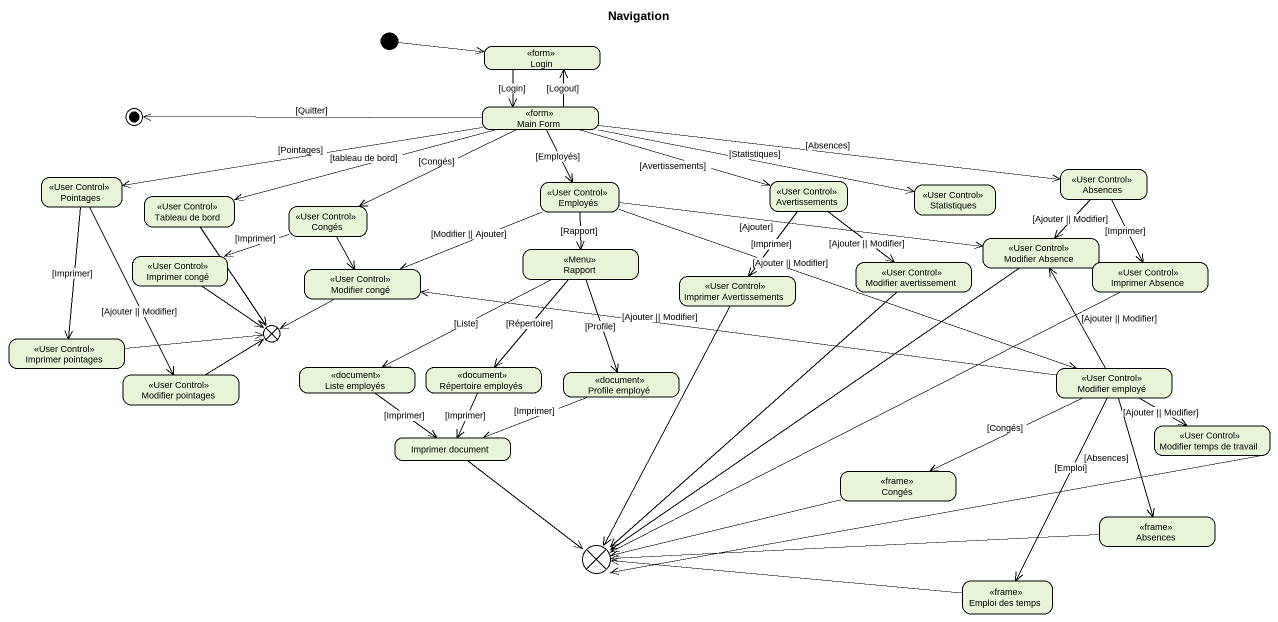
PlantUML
@startuml
title Navigation
hide empty description
state Login <<form>>
state "Main Form" as Main_Form <<form>>
state Pointages <<User Control>>
state Employés <<User Control>>
state Avertissements <<User Control>>
state Statistiques <<User Control>>
state Absences <<User Control>>
state "Tableau de bord" as Tableau_de_bord <<User Control>>
state Congés <<User Control>>
state "Imprimer congé" as Imprimer_congé <<User Control>>
state Rapport <<Menu>>
state "Modifier avertissement" as Modifier_avertissement <<User Control>>
state "Modifier Absence" as Modifier_Absence <<User Control>>
state "Imprimer Absence" as Imprimer_Absence <<User Control>>
state "Modifier congé" as Modifier_congé <<User Control>>
state "Imprimer Avertissements" as Imprimer_Avertissements <<User Control>>
state "Imprimer pointages" as Imprimer_pointages <<User Control>>
state flowfinal1 <<end>>
state "Modifier pointages" as Modifier_pointages <<User Control>>
state "Liste employés" as Liste_employés <<document>>
state "Répertoire employés" as Répertoire_employés <<document>>
state "Profile employé" as Profile_employé <<document>>
state "Modifier employé" as Modifier_employé <<User Control>>
state "Imprimer document" as Imprimer_document
state "Modifier temps de travail" as Modifier_temps_de_travail <<User Control>>
state "Congés" as Congés_2 <<frame>>
state "Absences" as Absences_2 <<frame>>
state flowfinal2 <<end>>
state "Emploi des temps" as Emploi_des_temps <<frame>>
[*] -right-> Login
Login --> Main_Form : [Login]
Main_Form -up-> Login : [Logout]
Main_Form -left-> Pointages : [Pointages]
Main_Form --> Employés : [Employés]
Main_Form -right-> Avertissements : [Avertissements]
Main_Form -right-> Statistiques : [Statistiques]
Main_Form -right-> Absences : [Absences]
Main_Form -left-> Tableau_de_bord : [tableau de bord]
Main_Form -left-> Congés : [Congés]
Pointages --> Imprimer_pointages : [Imprimer]
Pointages --> Modifier_pointages : [Ajouter || Modifier]
Employés --> Rapport : [Rapport]
Employés -right-> Modifier_Absence : [Ajouter]
Employés -left-> Modifier_congé : [Modifier || Ajouter]
Employés -right-> Modifier_employé : [Ajouter || Modifier]
Avertissements --> Modifier_avertissement : [Ajouter || Modifier]
Avertissements --> Imprimer_Avertissements : [Imprimer]
Absences --> Modifier_Absence : [Ajouter || Modifier]
Absences --> Imprimer_Absence : [Imprimer]
Tableau_de_bord --> flowfinal1
Congés -left-> Imprimer_congé : [Imprimer]
Congés --> Modifier_congé
Imprimer_congé --> flowfinal1
Rapport -left-> Liste_employés : [Liste]
Rapport --> Répertoire_employés : [Répertoire]
Rapport --> Profile_employé : [Profile]
Modifier_avertissement --> flowfinal2
Modifier_Absence --> flowfinal2
Imprimer_Absence -left-> flowfinal2
Modifier_congé -left-> flowfinal1
Imprimer_Avertissements --> flowfinal2
Imprimer_pointages -right-> flowfinal1
Modifier_pointages -up-> flowfinal1
Liste_employés --> Imprimer_document : [Imprimer]
Répertoire_employés --> Imprimer_document : [Imprimer]
Profile_employé -left-> Imprimer_document : [Imprimer]
Modifier_employé -up-> Modifier_Absence : [Ajouter || Modifier]
Modifier_employé -left-> Modifier_congé : [Ajouter || Modifier]
Modifier_employé -right-> Modifier_temps_de_travail : [Ajouter || Modifier]
Modifier_employé -left-> Congés_2 : [Congés]
Modifier_employé --> Absences_2 : [Absences]
Modifier_employé --> Emploi_des_temps : [Emploi]
Imprimer_document --> flowfinal2
Modifier_temps_de_travail -left-> flowfinal2
Congés_2 -left-> flowfinal2
Absences_2 -left-> flowfinal2
Emploi_des_temps -left-> flowfinal2
Main_Form -left-> [*] : [Quitter]
@enduml
